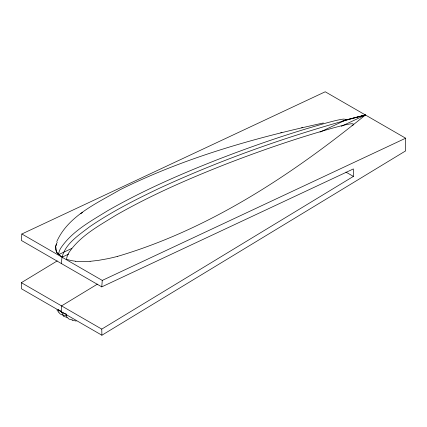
<?xml version="1.0" encoding="UTF-8"?>
<svg xmlns="http://www.w3.org/2000/svg" width="427" height="427" viewBox="0 0 427 427"><rect width="100%" height="100%" fill="white"/><g stroke="black" fill="none" stroke-linecap="round" stroke-linejoin="round"><path stroke-width="0.64" d="M21.852 233.991L21.35 240.444L101.765 286.869L353.385 168.927L353.385 176.41L101.765 329.11L101.904 335.222L405.65 150.88L405.65 138.209L325.235 91.778L21.852 233.991L102.266 280.416L405.65 138.209M61.557 263.656C60.906 246.395 77.559 236.142 89.542 226.833C111.362 211.947 134.937 199.895 158.748 188.563C225.226 157.835 294.678 133.742 365.443 114.996C291.593 174.878 209.321 229.374 117.26 256.462M101.765 286.869L102.266 280.416M56.78 241.618C68.155 215.774 97.303 203.06 120.163 189.684C184.261 157.873 253.643 138.129 323.351 122.992M56.679 244.116L55.681 246.39L56.732 252.304L62.059 257.203L68.694 254.092M80.81 213.665L82.448 212.406M101.904 335.222L21.489 288.791L21.35 282.685L57.213 260.918M97.42 284.131L61.557 305.897L61.696 312.004L63.559 316.316L67.012 317.362M58.574 254.631L71.752 248.455M320.026 132.076L345.715 120.035L365.443 114.996L341.317 126.301M352.008 125.501C356.139 124.15 351.896 123.376 350.45 123.873C344.77 124.727 339.241 126.36 333.695 127.817C296.877 138.14 260.683 150.614 225.05 164.464C187.608 179.228 150.571 195.369 115.621 215.416C98.669 225.952 79.865 235.971 68.63 253.046A10.974 6.336 -60 0 0 66.543 259.301M343.18 120.702C348.453 120.019 344.285 118.583 342.406 119.229C336.727 120.083 331.203 121.716 325.657 123.173C288.839 133.496 252.64 145.975 217.007 159.821C179.564 174.584 142.533 190.725 107.577 210.773C90.625 221.309 71.821 231.327 60.586 248.402A10.974 6.336 -60 0 0 58.504 254.663M280.779 132.808L281.953 132.53M301.654 127.79L302.562 127.572M90.118 261.329L98.386 260.374L107.465 258.751A152.45 79.39 4.4 0 0 117.254 256.456M66.431 315.339C63.815 315.569 60.196 314.859 58.969 312.607M72.467 319.951L69.019 319.097L67.018 317.266A10.782 6.229 -60 0 1 66.265 313.994M72.088 320.165L76.209 321.072M65.833 313.861L65.587 313.776A21.414 12.677 -1.3 0 1 61.92 312.132L61.477 311.875A21.414 12.677 -1.3 0 1 58.6 309.746L58.456 309.602M345.918 172.097L353.385 176.41M21.35 282.685L101.765 329.11M60.362 310.723L61.696 312.004M56.935 309.842L57.72 311.166M342.796 120.804A1388.326 722.964 4.4 0 1 365.443 114.996M55.59 249.918A42.086 21.916 4.4 0 1 57.218 242.285M58.547 254.636A22.679 11.812 4.4 0 1 55.83 249.923M90.076 261.255A42.086 21.916 4.4 0 1 75.312 261.308M75.333 261.18A22.679 11.812 4.4 0 1 66.601 259.285M58.921 312.601A10.782 6.229 -60 0 1 58.232 309.815"/></g></svg>
